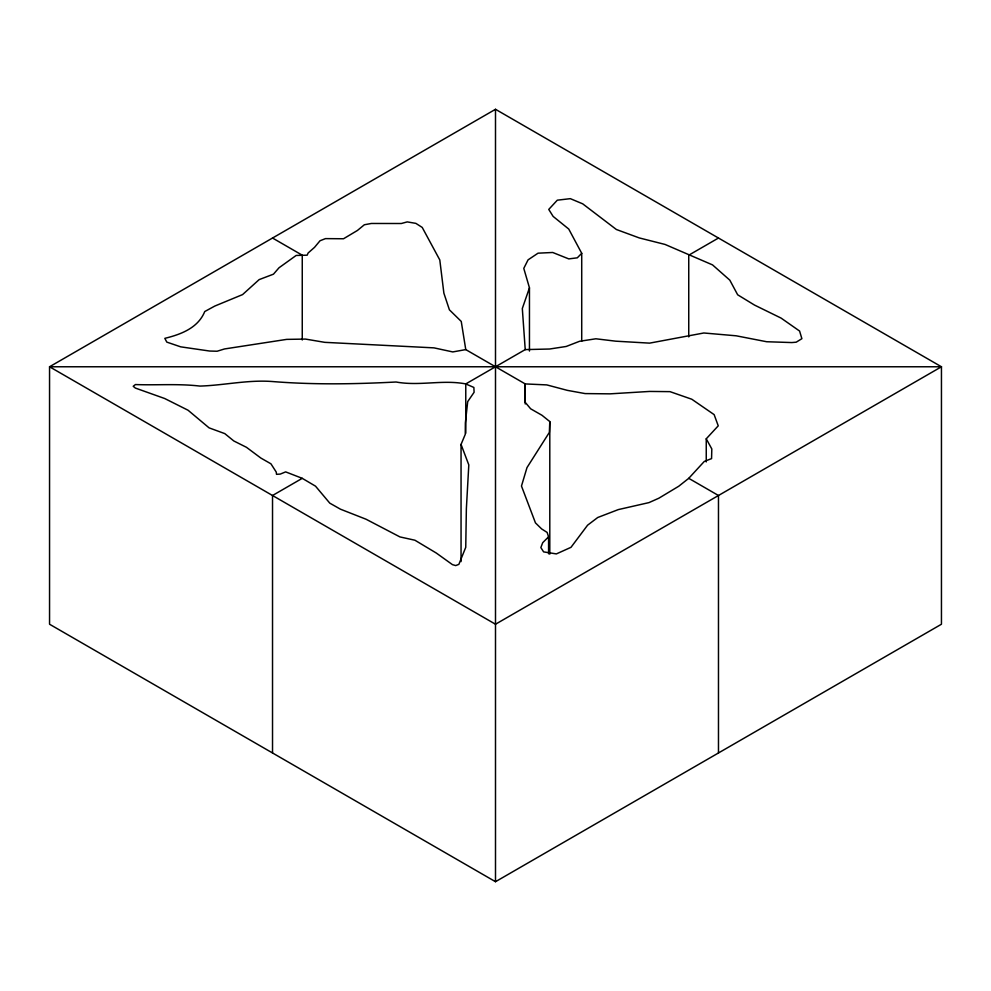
<?xml version="1.0" encoding="UTF-8"?>
<svg xmlns="http://www.w3.org/2000/svg" width="991" height="991" viewBox="0 0 991 991"><rect width="100%" height="100%" fill="white"/><g stroke="black" fill="none" stroke-linecap="round" stroke-linejoin="round"><path stroke-width="1.49" d="M465.77 349.6L461.249 321.431L449.406 309.824L443.881 293.175L439.793 259.952L422.228 227.434L415.861 223.371L407.227 221.897L401.33 223.508L371.365 223.471L364.354 224.759L357.417 230.469L343.518 238.757L325.482 238.62L320.031 240.751L314.519 247.366L308.139 252.978L307.148 255.183L296.16 255.455L279.016 267.768L273.466 274.173L259.147 279.611L242.584 294.587L214.75 306.083L204.741 311.546C198.039 328.083 180.771 334.45 164.816 338.352L166.822 342.118L180.734 346.85L209.609 351.037L217.103 351.235L224.511 348.956L286.684 339.38L305.501 339.083L324.751 342.341L433.984 347.866L452.776 351.929L465.77 349.6L525.23 383.926L524.896 401.962L530.668 408.812L541.978 415.279L549.794 421.571L549.361 432.386L526.989 467.603L521.477 486.048L535.45 522.876L541.656 528.946L547.119 532.415L548.58 536.825L548.58 553.783M525.23 349.6L549.621 349.018L566.208 346.466L579.562 341.288L595.864 338.786L615.708 341.177L649.601 343.134L703.821 332.988L736.164 335.8L766.662 341.734L791.834 342.564L796.219 342.18L801.88 338.674L799.588 331.044L781.094 318.099L754.498 305.067L737.663 294.785L729.81 280.143L712.517 264.882L665.06 244.443L639.282 237.927L616.365 229.491L582.708 203.836L570.333 198.658L557.301 200.182L548.754 209.423L553.127 216.41L568.747 229.045L581.717 253.3L577.307 257.821L568.784 258.899L552.705 252.482L538.051 253.176L528.067 259.853L523.781 268.388L529.454 287.836L522.319 308.511L525.23 349.6L465.77 383.926C442.729 379.442 419.428 386.304 396.078 382.006C355.013 384.136 313.825 384.855 272.798 381.56C248.122 379.603 224.325 385.338 199.922 386.081C178.405 383.542 156.789 385.35 135.433 384.558L133.215 386.279L135.333 388.051L164.692 398.518L188.067 410.237L209.076 427.852L224.784 433.612L233.814 440.97L246.474 447.313L260.881 458.065L270.939 463.813L276.254 472.1L276.501 474.317L280.242 474.094L285.656 471.889L302.255 478.331L315.51 486.16L329.78 503.143L340.458 509.188L366.063 519.234L399.955 536.924L414.907 540.219L436.3 553.04L452.441 564.635L455.711 565.576L458.87 564.362L465.745 547.329L466.365 508.779L468.805 464.903L461.05 444.426L465.262 434.355L465.361 422.909L467.702 401.615L474.094 392.287L473.871 387.456L465.77 383.926L465.77 433.265M706.249 461.93L706.249 438.802L718.24 425.833L714.139 414.622L691.768 399.224L669.978 391.643L649.638 391.433L610.047 393.848L585.111 393.588L567.347 390.355L546.784 384.904L525.23 383.926L525.23 403.969M548.58 536.825L542.709 542.684L540.851 547.577L543.625 551.888L556.372 553.907L570.989 547.329L587.576 525.205L597.734 517.5L618.347 509.585L648.969 502.61L658.829 498.225L678.761 486.234L688.745 478.331L704.279 461.447L711.563 458.61L711.811 448.96L706.249 438.802M495.5 109.295L49.55 366.769L49.55 624.231L495.5 881.705L941.45 624.231L941.45 366.769L495.5 109.295L495.5 881.705M302.255 478.331L272.525 495.5L272.525 752.974M718.475 238.026L688.745 255.195L688.745 336.903M272.525 238.026L302.255 255.195L302.255 339.987M688.745 478.331L718.475 495.5L718.475 752.974M581.717 253.3L581.717 341.177M549.794 421.571L549.794 554.155M529.454 287.836L529.454 351.049M461.05 444.426L461.05 561.6M941.45 366.769L495.5 624.231L49.55 366.769L941.45 366.769"/></g></svg>
